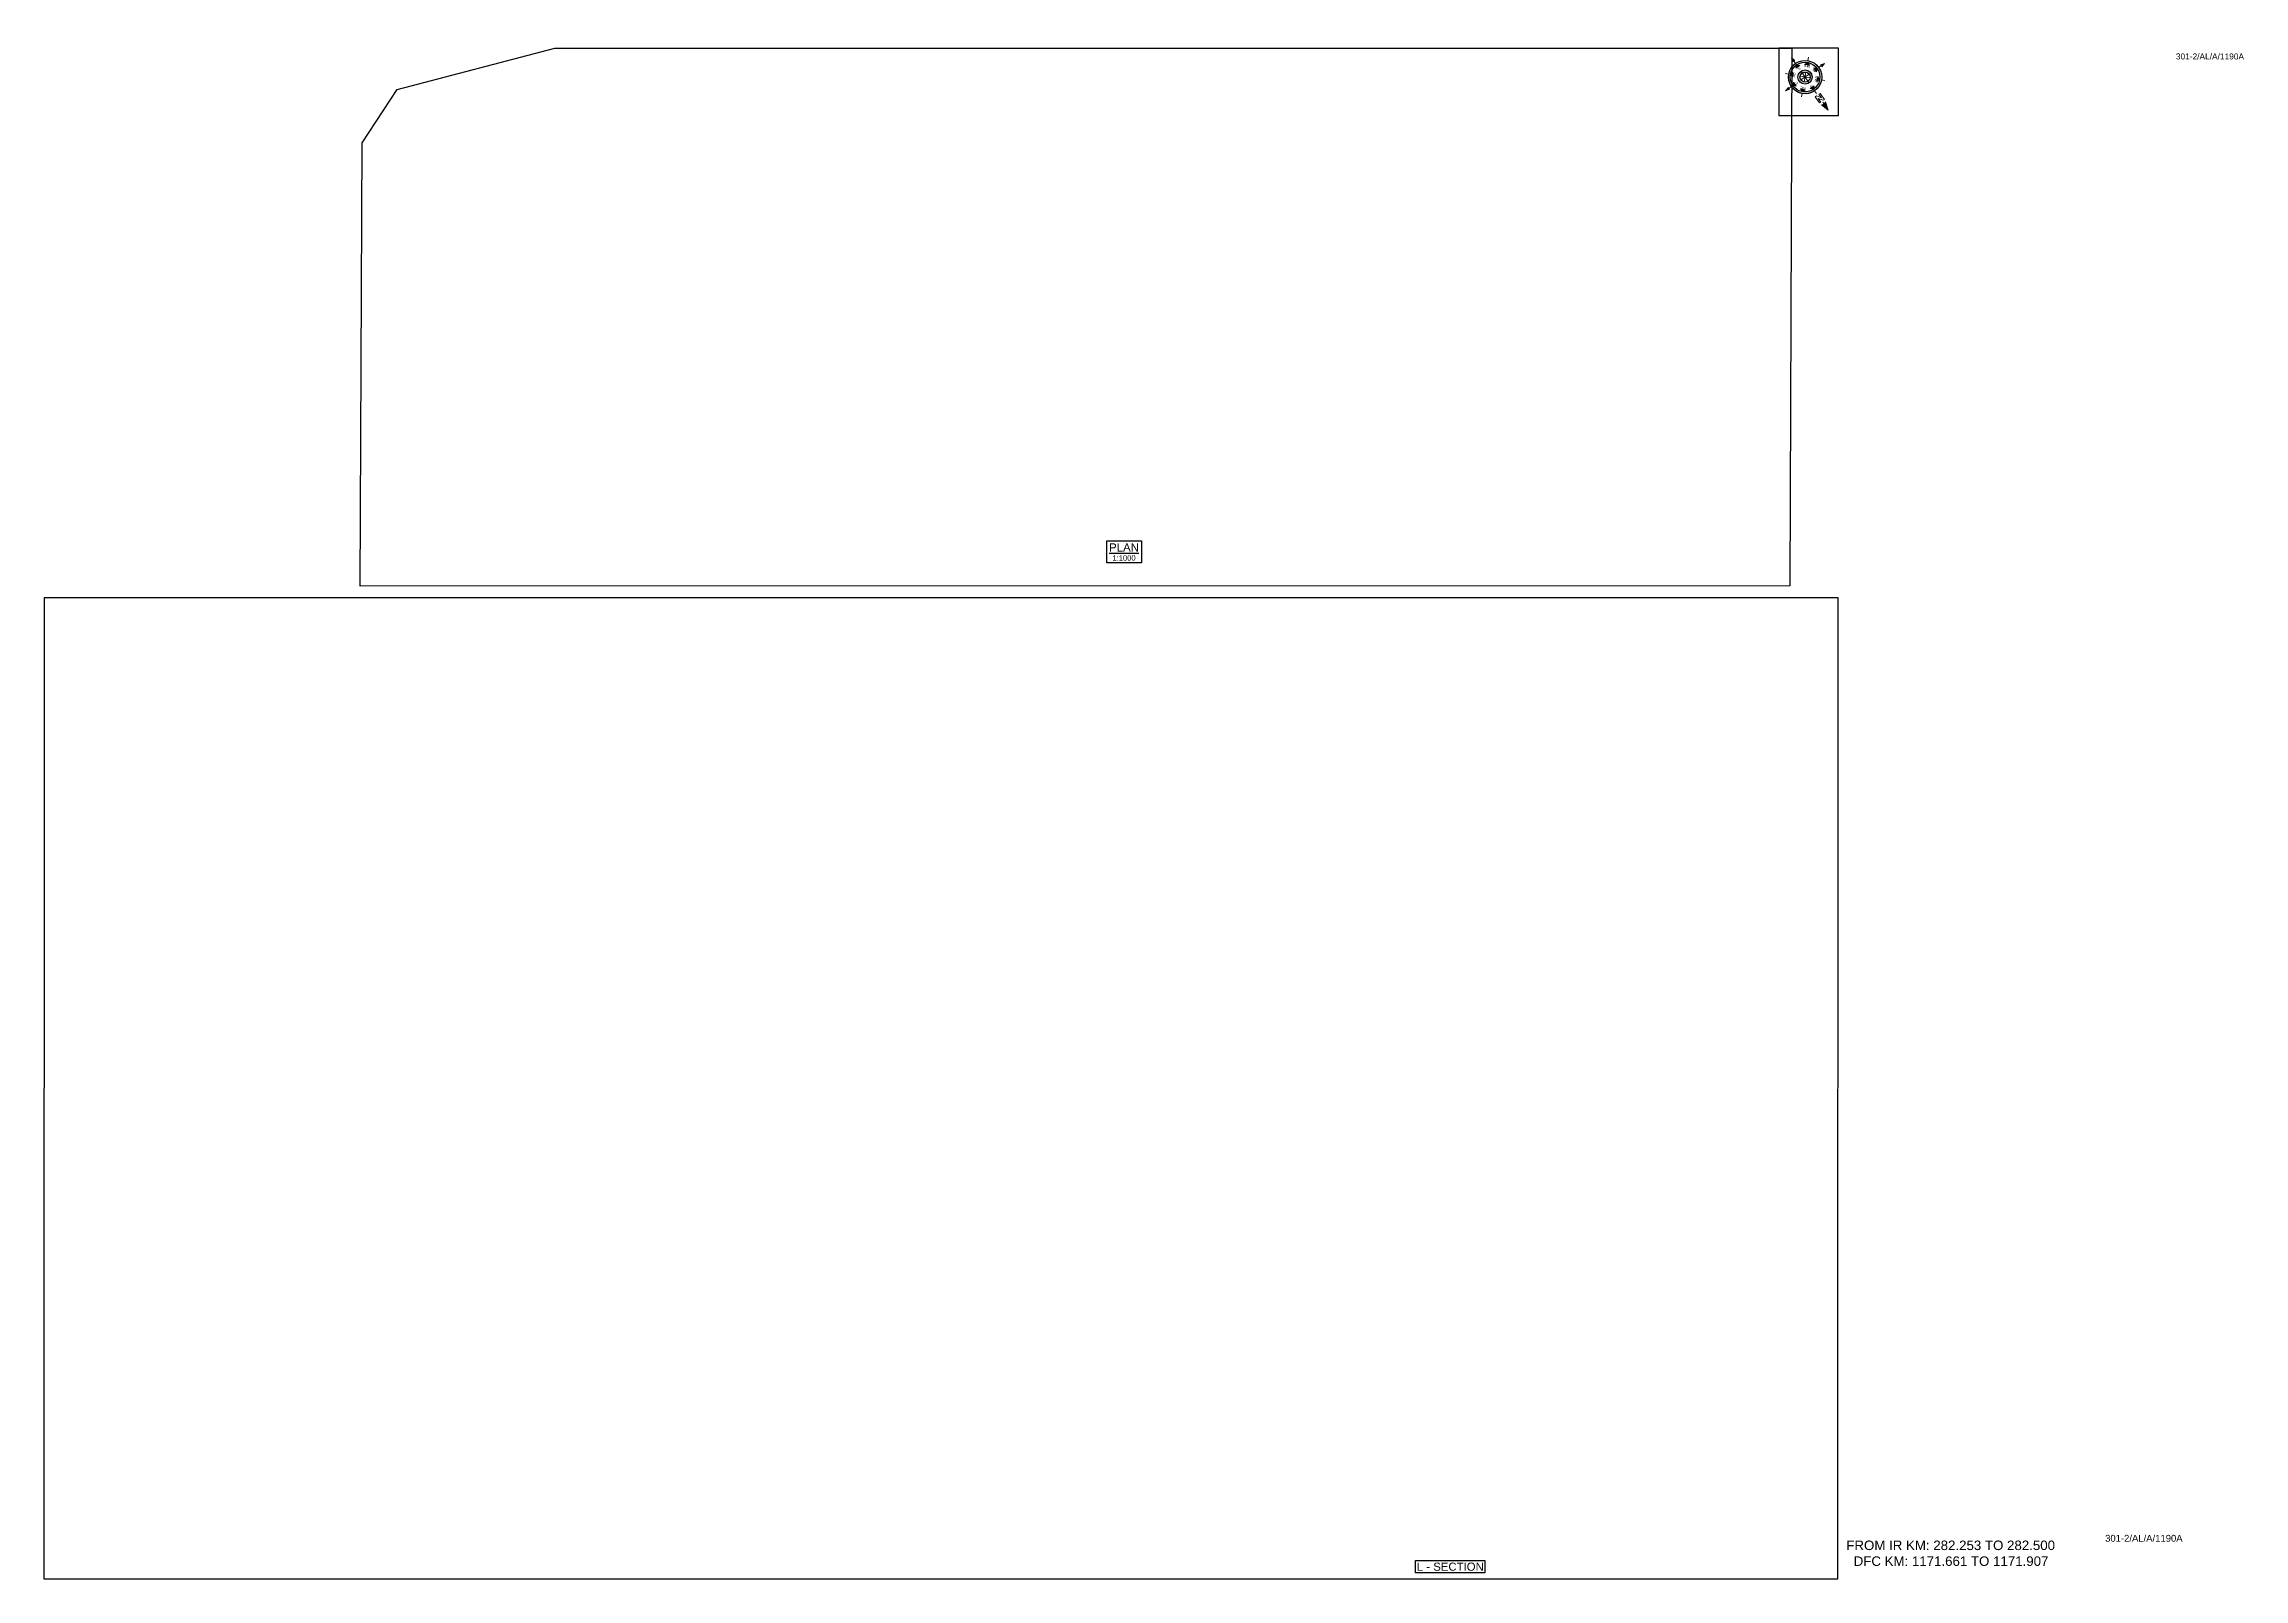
# Paper-space layout '1190A' of a CAD drawing. Header units: metres. Extents: x 15 to 825, y 15 to 581.
import ezdxf
from ezdxf.enums import TextEntityAlignment as Align

# ---------------------------------------------------------------- set-up
doc = ezdxf.new("R2010")
doc.units = ezdxf.units.M
doc.header["$MEASUREMENT"] = 0
doc.layers.get('Defpoints').update_dxf_attribs({"color": 5})
doc.layers.add('title', color=7, linetype='Continuous')
doc.styles.get("Standard").update_dxf_attribs({"font": 'arial.ttf'})
doc.styles.add('Style-Arial', font='arial.ttf')

# ---------------------------------------------------------------- blocks, each defined once
blk = doc.blocks.new('N')
for points in [[(0, 8.41), (-0.49, 6.68), (0, 6.93)], [(0.49, 6.68), (0, 6.93), (0, 8.41)], [(-4.93, 0), (-4.07, 0.25), (-4.19, 0)], [(-4.07, -0.25), (-4.19, 0), (-4.93, 0)], [(-3.08, 0), (-2.59, 0.49), (-2.59, -0.49)], [(-2.18, 2.18), (-1.48, 2.18), (-2.18, 1.48)], [(0, 3.08), (0.49, 2.59), (-0.49, 2.59)], [(2.18, 2.18), (2.18, 1.48), (1.48, 2.18)], [(3.08, 0), (2.59, -0.49), (2.59, 0.49)], [(4.07, 0.25), (4.19, 0), (4.93, 0)], [(4.93, 0), (4.07, -0.25), (4.19, 0)], [(-2.18, -2.18), (-2.18, -1.48), (-1.48, -2.18)], [(0, -3.08), (-0.49, -2.59), (0.49, -2.59)], [(0, -4.93), (-0.25, -4.07), (0, -4.19)], [(0.25, -4.07), (0, -4.19), (0, -4.93)], [(2.18, -2.18), (1.48, -2.18), (2.18, -1.48)]]:
    blk.add_hatch(color=7).paths.add_polyline_path(points, flags=0)
h = blk.add_hatch(color=7)
h.paths.add_polyline_path([(0, -3.08), (0, -3.46, 1), (0, 3.46), (0, 3.08, -1)])
h.paths.add_polyline_path([(0, 1.05), (0, 1.48, 1), (0, -1.48), (0, -1.05, -1)])
at = {"color": 7, "linetype": 'ByBlock', "lineweight": 13}
for p, q in [((-0.61, 4.57), (-0.61, 6.12)), ((-0.61, 6.12), (-0.3, 6.12)), ((-0.3, 6.12), (0.32, 5.19)), ((0.32, 4.57), (-0.3, 5.5)), ((-0.3, 5.5), (-0.3, 4.57)), ((0.32, 5.19), (0.32, 6.12)), ((0.32, 6.12), (0.64, 6.12)), ((0.64, 6.12), (0.64, 4.57))]:
    blk.add_line(p, q, dxfattribs=at)
at = {"color": 7, "lineweight": 13}
for p, q in [((0, 6.41), (0, 7.28)), ((-3.46, 0), (-4.19, 0)), ((-2.45, 2.45), (-2.97, 2.97)), ((1.05, 0), (-1.05, 0)), ((-1.05, 0), (1.05, 0)), ((-0.74, 0.74), (0.74, -0.74)), ((0.74, 0.74), (-0.74, -0.74)), ((0.74, -0.74), (-0.74, 0.74)), ((-0.74, -0.74), (0.74, 0.74)), ((0, 3.46), (0, 4.19)), ((0, 3.46), (0, 3.08)), ((0, 1.05), (0, 1.48)), ((0, 1.05), (0, -1.05)), ((0, -1.05), (0, 1.05)), ((2.45, 2.45), (2.97, 2.97)), ((3.46, 0), (4.19, 0)), ((-2.45, -2.45), (-2.97, -2.97)), ((0, -1.05), (0, -1.48)), ((0, -3.46), (0, -3.08)), ((0, -3.46), (0, -4.19)), ((2.45, -2.45), (2.97, -2.97))]:
    blk.add_line(p, q, dxfattribs=at)
for points in [[(0, 8.41), (-0.49, 6.68), (0, 6.93), (0, 6.93)], [(0.49, 6.68), (0, 6.93), (0, 8.41), (0, 8.41)], [(-4.93, 0), (-4.07, 0.25), (-4.19, 0), (-4.19, 0)], [(-4.07, -0.25), (-4.19, 0), (-4.93, 0), (-4.93, 0)], [(-3.08, 0), (-2.59, 0.49), (-2.59, -0.49), (-2.59, -0.49)], [(-2.18, 2.18), (-1.48, 2.18), (-2.18, 1.48), (-2.18, 1.48)], [(0, 3.08), (0.49, 2.59), (-0.49, 2.59), (-0.49, 2.59)], [(2.18, 2.18), (2.18, 1.48), (1.48, 2.18), (1.48, 2.18)], [(3.08, 0), (2.59, -0.49), (2.59, 0.49), (2.59, 0.49)], [(4.07, 0.25), (4.19, 0), (4.93, 0), (4.93, 0)], [(4.93, 0), (4.07, -0.25), (4.19, 0), (4.19, 0)], [(-2.18, -2.18), (-2.18, -1.48), (-1.48, -2.18), (-1.48, -2.18)], [(0, -3.08), (-0.49, -2.59), (0.49, -2.59), (0.49, -2.59)], [(0, -4.93), (-0.25, -4.07), (0, -4.19), (0, -4.19)], [(0.25, -4.07), (0, -4.19), (0, -4.93), (0, -4.93)], [(2.18, -2.18), (1.48, -2.18), (2.18, -1.48), (2.18, -1.48)]]:
    blk.add_lwpolyline(points, close=True, dxfattribs=at)
at = {"color": 7, "linetype": 'ByBlock', "lineweight": 13}
for points in [[(-0.3, 4.57), (-0.61, 4.57)], [(0.32, 4.57), (0.64, 4.57)]]:
    blk.add_lwpolyline(points, dxfattribs=at)
at = {"color": 7}
for radius in [3.46, 3.08, 1.48, 1.05]:
    blk.add_circle((0, 0), radius, dxfattribs=at)
for s, rotation, p in [('W', 90, (-2.1, 0)), ('NW', 45, (-1.48, 1.48)), ('NE', 315, (1.48, 1.48)), ('E', 270, (1.97, 0)), ('SW', 135, (-1.48, -1.48)), ('SE', 225, (1.48, -1.48))]:
    blk.add_text(s, height=0.6, rotation=rotation, dxfattribs=at).set_placement(p, align=Align.CENTER)
for s, p in [('N', (0, 2.1)), ('S', (0, -2.47))]:
    blk.add_text(s, height=0.6, dxfattribs=at).set_placement(p, align=Align.CENTER)

psp = doc.layouts.new('1190A')

# ---------------------------------------------------------------- linework, layer by layer
psp.add_lwpolyline([(520.12, 17.24), (520.12, 21.85), (545.66, 21.85), (545.66, 17.24)], close=True)
at = {"layer": 'Defpoints'}
psp.add_lwpolyline([(14.75, 15), (675.75, 15), (675.77, 376.49), (14.77, 376.49)], close=True, dxfattribs=at)
at = {"layer": 'title', "color": 7, "linetype": 'Continuous', "lineweight": -3}
psp.add_lwpolyline([(406.3, 397.52), (419.18, 397.52), (419.18, 389.37), (406.3, 389.37)], close=True, dxfattribs=at)

# ---------------------------------------------------------------- texts
at = {"style": 'Style-Arial'}
for height, p in [(2.2, (800.25, 574.88)), (2.5, (774.19, 28.76))]:
    psp.add_text('301-2/AL/A/1190A', height=height, dxfattribs=at).set_placement(p)
at = {"insert": (678.83, 29.16), "char_height": 3.5, "attachment_point": 1, "style": 'Style-Arial'}
psp.add_mtext_dynamic_manual_height_columns('FROM IR KM: 282.253 TO 282.500 \\P{\\C1;  DFC KM: 1171.661 TO 1171.907}', width=95.7966, gutter_width=17.5, heights=[0], dxfattribs=at)
at = {"layer": 'title', "color": 7, "linetype": 'Continuous', "lineweight": -3, "style": 'Style-Arial'}
for s, height, p in [('%%UPLAN', 3, (412.69, 395.08)), ('1:1000', 2, (412.69, 391.21))]:
    psp.add_text(s, height=height, dxfattribs=at).set_placement(p, align=Align.MIDDLE)
at = {"layer": 'title', "style": 'Style-Arial'}
psp.add_text('L - SECTION', height=3, rotation=0.00006, dxfattribs=at).set_placement((532.91, 19.54), align=Align.MIDDLE_CENTER)

# ---------------------------------------------------------------- viewports
at = {"layer": 'Defpoints'}
vp = psp.add_viewport(center=(345.26, 195.74), size=(661.02, 361.4853), view_center_point=(8205, -12060.26), view_height=361.4853, dxfattribs=at)
vp.dxf.flags = 0x10000  # cut along an outline
vp.dxf.clipping_boundary_handle = psp.add_lwpolyline([(14.75, 15), (675.75, 15), (675.77, 376.49), (14.77, 376.49)], format="xyb", close=True, dxfattribs={"invisible": 1}).dxf.handle

# ---------------------------------------------------------------- wipeouts: each hides what was drawn before it
psp.add_wipeout([(653.96, 579), (676, 579), (676, 554.19), (653.96, 554.19)])

# ---------------------------------------------------------------- next in the draw order: linework, layer by layer
psp.add_lwpolyline([(676, 579), (653.96, 579), (653.96, 554.19), (676, 554.19)], close=True)

# ---------------------------------------------------------------- next in the draw order: block references
at = {"xscale": 1.771541522973351, "yscale": 1.771541522973351, "zscale": 1.771541522973351, "rotation": 215.1222936235771}
psp.add_blockref('N', (663.62, 568.39), dxfattribs=at)

# ---------------------------------------------------------------- next in the draw order: wipeouts: each hides what was drawn before it
psp.add_wipeout([(653.96, 579), (676, 579), (676, 554.19), (653.96, 554.19)])

# ---------------------------------------------------------------- next in the draw order: linework, layer by layer
psp.add_lwpolyline([(676, 579), (653.96, 579), (653.96, 554.19), (676, 554.19)], close=True)
at = {"layer": 'Defpoints'}
psp.add_lwpolyline([(144.88, 563.81), (202.99, 579), (658.76, 579), (658.02, 380.88), (131.26, 380.8), (131.99, 544.2)], close=True, dxfattribs=at)

# ---------------------------------------------------------------- next in the draw order: block references
at = {"xscale": 1.771541522973351, "yscale": 1.771541522973351, "zscale": 1.771541522973351, "rotation": 215.1222936235771}
psp.add_blockref('N', (663.62, 568.39), dxfattribs=at)

# ---------------------------------------------------------------- next in the draw order: viewports
at = {"layer": 'Defpoints', "view_twist_angle": 215.12229362}
vp = psp.add_viewport(center=(395.01, 479.9), size=(527.5, 198.1972), view_center_point=(1399323.98, -3135027.94), view_height=198.1973, status=3, dxfattribs=at)
vp.dxf.flags = 0x10000  # cut along an outline
vp.dxf.clipping_boundary_handle = psp.add_lwpolyline([(144.88, 563.81), (202.99, 579), (658.76, 579), (658.02, 380.88), (131.26, 380.8), (131.99, 544.2)], format="xyb", close=True, dxfattribs={"invisible": 1}).dxf.handle

doc.saveas('drawing.dxf')
